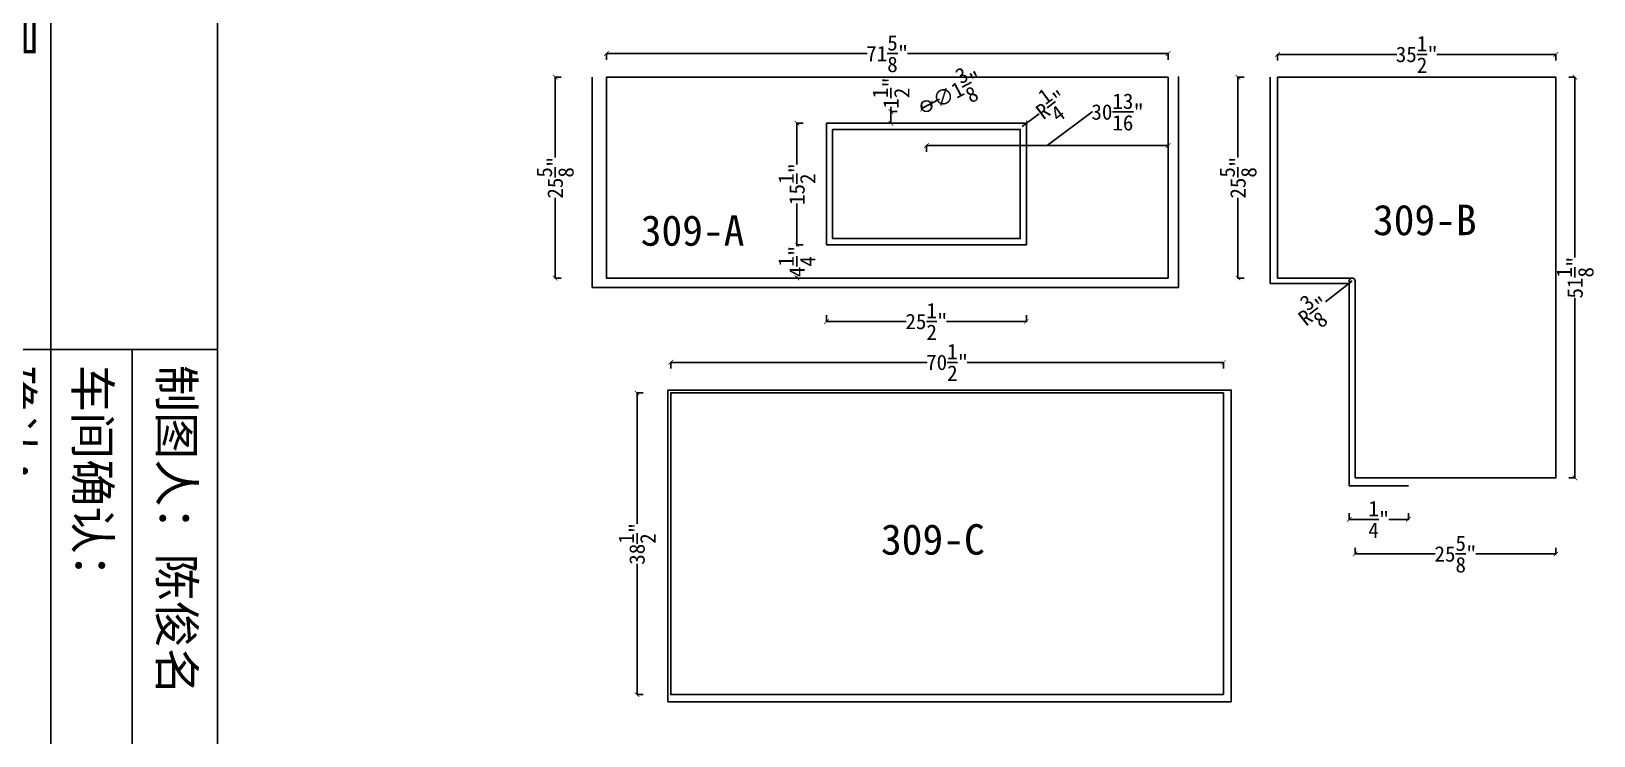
# Model space of a CAD drawing. Header units: millimetres. Extents: x 3183 to 64783, y -8707 to 2293.
# Drawn here: x 34257 to 39320, y -3792 to -1509 of the extents above; entities that cross this region are included whole.
import ezdxf
from ezdxf.lldxf.tags import DXFTag

# ---------------------------------------------------------------- set-up
doc = ezdxf.new("R2010")
doc.units = ezdxf.units.MM
for name, color, linetype in [('大样', 3, 'Continuous'), ('标注', 1, 'Continuous'), ('框', 4, 'Continuous'), ('编号', 6, 'Continuous')]:
    doc.layers.add(name, color=color, linetype=linetype)
doc.styles.get("Standard").update_dxf_attribs({"font": 'arial.ttf'})
doc.styles.add('样式 1', font='NSimSun.ttf')
tags = doc.linetypes.add('MB', pattern='A,0.5,-0.2,["MB",Standard,S=0.1,R=0,X=-0.1,Y=-0.05],-0.2', length=0.9).pattern_tags.tags
tags[6] = DXFTag(74, 10)
doc.linetypes.add('ZIGZAG', pattern='A,0.00254,-5.08,[131,ltypeshp.shx,S=5.08,R=0,X=-5.08,Y=0],-10.16,[131,ltypeshp.shx,S=5.08,R=180,X=5.08,Y=0],-5.08', length=20.32254)
doc.dimstyles.new('英寸', dxfattribs={"dimtxt": 50, "dimasz": 15, "dimexe": 1, "dimexo": 0.5, "dimtad": 0, "dimdec": 4, "dimlfac": 0.03937, "dimlunit": 5, "dimtxsty": '样式 1', "dimblk": 'ARCHTICK', "dimcen": 2.5, "dimclrt": 1, "dimadec": 0, "dimazin": 0, "dimtfac": 1, "dimtdec": 4, "dimtmove": 0, "dimatfit": 3, "dimfxl": 20, "dimfxlon": 1, "dimtolj": 1, "dimarcsym": 0})

# ---------------------------------------------------------------- blocks, each defined once
blk = doc.blocks.new('框')
for p, q in [((20795, -6593.4), (20795, -7291.7)), ((20795, -6844.9), (26301.7, -6844.9)), ((19174.7, -7084.3), (24363.8, -7084.3))]:
    blk.add_line(p, q)
at = {"layer": '框'}
blk.add_line((16501.7, -6593.4), (26301.7, -6593.4), dxfattribs=at)
at = {"layer": '框', "style": '样式 1'}
for tag, p in [('制图人：', (20840.1, -6764.8)), ('出图日期：', (22426.6, -6767.5)), ('图号：', (24401.3, -6776.7)), ('工程名称：', (19243.4, -6892.1)), ('车间确认：', (20840.1, -7012.5)), ('出货日期：', (22426.6, -7010.9)), ('工程编号：', (24384.7, -7131.5)), ('位置：', (19243.4, -7239.7)), ('确认：', (20840.1, -7240)), ('单位：', (22426.6, -7248.8))]:
    blk.add_attdef(tag, p, '', height=101.9, dxfattribs=at)
blk = doc.blocks.new('_ArchTick')
at = {"color": 0, "linetype": 'ByBlock', "const_width": 0.15}
blk.add_lwpolyline([(-0.5, -0.5), (0.5, 0.5)], dxfattribs=at)
blk = doc.blocks.new('*D426')
at = {"layer": 'Defpoints', "color": 0, "transparency": 16777216}
for p in [(37940.2, -1879.1), (37157.6, -2200.4), (37940.2, -2200.4)]:
    blk.add_point(p, dxfattribs=at)
at = {"layer": '标注', "color": 0, "lineweight": -2, "transparency": 16777216}
for p, q in [((37548.9, -1879.1), (37694.8, -1770.2)), ((37694.8, -1770.2), (37696.1, -1770.2)), ((37157.6, -1899.1), (37157.6, -1878.1)), ((37157.6, -1879.1), (37940.2, -1879.1)), ((37940.2, -1899.1), (37940.2, -1878.1))]:
    blk.add_line(p, q, dxfattribs=at)
at = {"layer": '标注', "color": 0, "lineweight": -2, "transparency": 16777216, "xscale": 15, "yscale": 15, "zscale": 15, "rotation": 180}
blk.add_blockref('_ArchTick', (37157.6, -1879.1), dxfattribs=at)
at = {"layer": '标注', "color": 0, "lineweight": -2, "transparency": 16777216, "xscale": 15, "yscale": 15, "zscale": 15}
blk.add_blockref('_ArchTick', (37940.2, -1879.1), dxfattribs=at)
at = {"layer": '标注', "color": 1, "transparency": 16777216, "insert": (37777, -1770.2), "char_height": 50, "attachment_point": 5, "style": '样式 1'}
blk.add_mtext('\\A1;30{\\H1x;\\S13/16;}"', dxfattribs=at)
blk = doc.blocks.new('*D427')
at = {"layer": 'Defpoints', "color": 0, "transparency": 16777216}
for p in [(37940.2, -1581), (36120.9, -1657.4), (37940.2, -1657.4)]:
    blk.add_point(p, dxfattribs=at)
at = {"layer": '标注', "color": 0, "lineweight": -2, "transparency": 16777216}
for p, q in [((36120.9, -1601), (36120.9, -1580)), ((36120.9, -1581), (36965.4, -1581)), ((37940.2, -1581), (37095.7, -1581)), ((37940.2, -1601), (37940.2, -1580))]:
    blk.add_line(p, q, dxfattribs=at)
at = {"layer": '标注', "color": 0, "lineweight": -2, "transparency": 16777216, "xscale": 15, "yscale": 15, "zscale": 15, "rotation": 180}
blk.add_blockref('_ArchTick', (36120.9, -1581), dxfattribs=at)
at = {"layer": '标注', "color": 0, "lineweight": -2, "transparency": 16777216, "xscale": 15, "yscale": 15, "zscale": 15}
blk.add_blockref('_ArchTick', (37940.2, -1581), dxfattribs=at)
at = {"layer": '标注', "color": 1, "transparency": 16777216, "insert": (37030.6, -1581), "char_height": 50, "attachment_point": 5, "style": '样式 1'}
blk.add_mtext('\\A1;71{\\H1x;\\S5/8;}"', dxfattribs=at)
blk = doc.blocks.new('*D428')
at = {"layer": 'Defpoints', "color": 0, "transparency": 16777216}
for p in [(36331.6, -1657.4), (35954.6, -2308.3), (36358.4, -2308.3)]:
    blk.add_point(p, dxfattribs=at)
at = {"layer": '标注', "color": 0, "lineweight": -2, "transparency": 16777216}
for p, q in [((35974.6, -1657.4), (35953.6, -1657.4)), ((35954.6, -1657.4), (35954.6, -1917.3)), ((35954.6, -2308.3), (35954.6, -2048.4)), ((35974.6, -2308.3), (35953.6, -2308.3))]:
    blk.add_line(p, q, dxfattribs=at)
at = {"layer": '标注', "color": 0, "lineweight": -2, "transparency": 16777216, "xscale": 15, "yscale": 15, "zscale": 15}
for p, rotation in [((35954.6, -1657.4), 90), ((35954.6, -2308.3), 270)]:
    blk.add_blockref('_ArchTick', p, dxfattribs=dict(at, rotation=rotation))
at = {"layer": '标注', "color": 1, "transparency": 16777216, "insert": (35954.6, -1982.9), "char_height": 50, "attachment_point": 5, "rotation": 90, "style": '样式 1'}
blk.add_mtext('\\A1;25{\\H1x;\\S5/8;}"', dxfattribs=at)
blk = doc.blocks.new('*D429')
at = {"layer": 'Defpoints', "color": 0, "transparency": 16777216}
for p in [(36737.9, -1806.7), (37026.5, -1806.7), (37026.5, -2200.4)]:
    blk.add_point(p, dxfattribs=at)
at = {"layer": '标注', "color": 0, "lineweight": -2, "transparency": 16777216}
for p, q in [((36757.9, -1806.7), (36736.9, -1806.7)), ((36737.9, -1806.7), (36737.9, -1940.6)), ((36737.9, -2200.4), (36737.9, -2066.4)), ((36757.9, -2200.4), (36736.9, -2200.4))]:
    blk.add_line(p, q, dxfattribs=at)
at = {"layer": '标注', "color": 0, "lineweight": -2, "transparency": 16777216, "xscale": 15, "yscale": 15, "zscale": 15}
for p, rotation in [((36737.9, -1806.7), 90), ((36737.9, -2200.4), 270)]:
    blk.add_blockref('_ArchTick', p, dxfattribs=dict(at, rotation=rotation))
at = {"layer": '标注', "color": 1, "transparency": 16777216, "insert": (36737.9, -2003.5), "char_height": 50, "attachment_point": 5, "rotation": 90, "style": '样式 1'}
blk.add_mtext('\\A1;15{\\H1x;\\S1/2;}"', dxfattribs=at)
blk = doc.blocks.new('*D430')
at = {"layer": 'Defpoints', "color": 0, "transparency": 16777216}
for p in [(36833.7, -1967.8), (37481.4, -2003.5), (37481.4, -2449)]:
    blk.add_point(p, dxfattribs=at)
at = {"layer": '标注', "color": 0, "lineweight": -2, "transparency": 16777216}
for p, q in [((36833.7, -2429), (36833.7, -2450)), ((37481.4, -2429), (37481.4, -2450)), ((36833.7, -2449), (37092.4, -2449)), ((37481.4, -2449), (37222.7, -2449))]:
    blk.add_line(p, q, dxfattribs=at)
at = {"layer": '标注', "color": 0, "lineweight": -2, "transparency": 16777216, "xscale": 15, "yscale": 15, "zscale": 15, "rotation": 180}
blk.add_blockref('_ArchTick', (36833.7, -2449), dxfattribs=at)
at = {"layer": '标注', "color": 0, "lineweight": -2, "transparency": 16777216, "xscale": 15, "yscale": 15, "zscale": 15}
blk.add_blockref('_ArchTick', (37481.4, -2449), dxfattribs=at)
at = {"layer": '标注', "color": 1, "transparency": 16777216, "insert": (37157.6, -2449), "char_height": 50, "attachment_point": 5, "style": '样式 1'}
blk.add_mtext('\\A1;25{\\H1x;\\S1/2;}"', dxfattribs=at)
blk = doc.blocks.new('*D431')
at = {"layer": 'Defpoints', "color": 0, "transparency": 16777216}
for p in [(36940.9, -2200.4), (36737.9, -2308.3), (36940.9, -2308.3)]:
    blk.add_point(p, dxfattribs=at)
at = {"layer": '标注', "color": 0, "lineweight": -2, "transparency": 16777216}
for p, q in [((36757.9, -2200.4), (36736.9, -2200.4)), ((36737.9, -2200.4), (36737.9, -2205)), ((36757.9, -2308.3), (36736.9, -2308.3)), ((36737.9, -2308.3), (36737.9, -2303.7))]:
    blk.add_line(p, q, dxfattribs=at)
at = {"layer": '标注', "color": 0, "lineweight": -2, "transparency": 16777216, "xscale": 15, "yscale": 15, "zscale": 15}
for p, rotation in [((36737.9, -2200.4), 90), ((36737.9, -2308.3), 270)]:
    blk.add_blockref('_ArchTick', p, dxfattribs=dict(at, rotation=rotation))
at = {"layer": '标注', "color": 1, "transparency": 16777216, "insert": (36737.9, -2254.3), "char_height": 50, "attachment_point": 5, "rotation": 90, "style": '样式 1'}
blk.add_mtext('\\A1;4{\\H1x;\\S1/4;}"', dxfattribs=at)
blk = doc.blocks.new('*D432')
at = {"layer": 'Defpoints', "color": 0, "transparency": 16777216}
for p in [(37042.6, -1768.6), (37157.6, -1768.6), (37157.6, -1806.7)]:
    blk.add_point(p, dxfattribs=at)
at = {"layer": '标注', "color": 0, "lineweight": -2, "transparency": 16777216}
for p, q in [((37062.6, -1768.6), (37041.6, -1768.6)), ((37042.6, -1768.6), (37042.6, -1753.6)), ((37042.6, -1806.7), (37042.6, -1768.6)), ((37062.6, -1806.7), (37041.6, -1806.7))]:
    blk.add_line(p, q, dxfattribs=at)
at = {"layer": '标注', "color": 0, "lineweight": -2, "transparency": 16777216, "xscale": 15, "yscale": 15, "zscale": 15}
for p, rotation in [((37042.6, -1768.6), 90), ((37042.6, -1806.7), 270)]:
    blk.add_blockref('_ArchTick', p, dxfattribs=dict(at, rotation=rotation))
at = {"layer": '标注', "color": 1, "transparency": 16777216, "insert": (37042.6, -1708.5), "char_height": 50, "attachment_point": 5, "rotation": 90, "style": '样式 1'}
blk.add_mtext('\\A1;1{\\H1x;\\S1/2;}"', dxfattribs=at)
blk = doc.blocks.new('*D433')
at = {"layer": 'Defpoints', "color": 0, "transparency": 16777216}
for p in [(37142.1, -1759.3), (37173, -1742.9)]:
    blk.add_point(p, dxfattribs=at)
at = {"layer": '标注', "color": 0, "lineweight": -2, "transparency": 16777216}
for p in [(37142.1, -1759.3), (37199.5, -1728.9)]:
    blk.add_line(p, (37173, -1742.9), dxfattribs=at)
at = {"layer": '标注', "color": 0, "lineweight": -2, "transparency": 16777216, "xscale": 15, "yscale": 15, "zscale": 15}
for p, rotation in [((37142.1, -1759.3), 27.88319878332198), ((37173, -1742.9), 207.883198783322)]:
    blk.add_blockref('_ArchTick', p, dxfattribs=dict(at, rotation=rotation))
at = {"layer": '标注', "color": 1, "transparency": 16777216, "insert": (37258.1, -1697.9), "char_height": 50, "attachment_point": 5, "rotation": 27.8832, "style": '样式 1'}
blk.add_mtext('\\A1;∅1{\\H1x;\\S3/8;}"', dxfattribs=at)
blk = doc.blocks.new('*D434')
at = {"layer": 'Defpoints', "color": 0, "transparency": 16777216}
for p in [(37467.4, -1817), (37481.4, -1806.7)]:
    blk.add_point(p, dxfattribs=at)
at = {"layer": '标注', "color": 0, "lineweight": -2, "transparency": 16777216}
for p in [(37467.4, -1817), (37522.6, -1776.2)]:
    blk.add_line(p, (37481.4, -1806.7), dxfattribs=at)
at = {"layer": '标注', "color": 0, "lineweight": -2, "transparency": 16777216, "xscale": 15, "yscale": 15, "zscale": 15, "rotation": 216.4564858521697}
blk.add_blockref('_ArchTick', (37481.4, -1806.7), dxfattribs=at)
at = {"layer": '标注', "color": 1, "transparency": 16777216, "insert": (37562.4, -1746.8), "char_height": 50, "attachment_point": 5, "rotation": 36.4565, "style": '样式 1'}
blk.add_mtext('\\A1;R\\S1/4;"', dxfattribs=at)
blk = doc.blocks.new('*D435')
at = {"layer": 'Defpoints', "color": 0, "transparency": 16777216}
for p in [(39197, -1583.5), (38295.3, -1657.4), (39197, -1657.4)]:
    blk.add_point(p, dxfattribs=at)
at = {"layer": '标注', "color": 0, "lineweight": -2, "transparency": 16777216}
for p, q in [((38295.3, -1603.5), (38295.3, -1582.5)), ((38295.3, -1583.5), (38681.3, -1583.5)), ((39197, -1583.5), (38811, -1583.5)), ((39197, -1603.5), (39197, -1582.5))]:
    blk.add_line(p, q, dxfattribs=at)
at = {"layer": '标注', "color": 0, "lineweight": -2, "transparency": 16777216, "xscale": 15, "yscale": 15, "zscale": 15, "rotation": 180}
blk.add_blockref('_ArchTick', (38295.3, -1583.5), dxfattribs=at)
at = {"layer": '标注', "color": 0, "lineweight": -2, "transparency": 16777216, "xscale": 15, "yscale": 15, "zscale": 15}
blk.add_blockref('_ArchTick', (39197, -1583.5), dxfattribs=at)
at = {"layer": '标注', "color": 1, "transparency": 16777216, "insert": (38746.2, -1583.5), "char_height": 50, "attachment_point": 5, "style": '样式 1'}
blk.add_mtext('\\A1;35{\\H1x;\\S1/2;}"', dxfattribs=at)
blk = doc.blocks.new('*D436')
at = {"layer": 'Defpoints', "color": 0, "transparency": 16777216}
for p in [(39197, -1657.4), (39197, -2956), (39258.7, -2956)]:
    blk.add_point(p, dxfattribs=at)
at = {"layer": '标注', "color": 0, "lineweight": -2, "transparency": 16777216}
for p, q in [((39238.7, -1657.4), (39259.7, -1657.4)), ((39258.7, -1657.4), (39258.7, -2241.4)), ((39258.7, -2956), (39258.7, -2372)), ((39238.7, -2956), (39259.7, -2956))]:
    blk.add_line(p, q, dxfattribs=at)
at = {"layer": '标注', "color": 0, "lineweight": -2, "transparency": 16777216, "xscale": 15, "yscale": 15, "zscale": 15}
for p, rotation in [((39258.7, -1657.4), 90), ((39258.7, -2956), 270)]:
    blk.add_blockref('_ArchTick', p, dxfattribs=dict(at, rotation=rotation))
at = {"layer": '标注', "color": 1, "transparency": 16777216, "insert": (39258.7, -2306.7), "char_height": 50, "attachment_point": 5, "rotation": 90, "style": '样式 1'}
blk.add_mtext('\\A1;51{\\H1x;\\S1/8;}"', dxfattribs=at)
blk = doc.blocks.new('*D437')
at = {"layer": 'Defpoints', "color": 0, "transparency": 16777216}
for p in [(38295.3, -1657.4), (38166.8, -2308.3), (38295.3, -2308.3)]:
    blk.add_point(p, dxfattribs=at)
at = {"layer": '标注', "color": 0, "lineweight": -2, "transparency": 16777216}
for p, q in [((38186.8, -1657.4), (38165.8, -1657.4)), ((38166.8, -1657.4), (38166.8, -1917.3)), ((38166.8, -2308.3), (38166.8, -2048.4)), ((38186.8, -2308.3), (38165.8, -2308.3))]:
    blk.add_line(p, q, dxfattribs=at)
at = {"layer": '标注', "color": 0, "lineweight": -2, "transparency": 16777216, "xscale": 15, "yscale": 15, "zscale": 15}
for p, rotation in [((38166.8, -1657.4), 90), ((38166.8, -2308.3), 270)]:
    blk.add_blockref('_ArchTick', p, dxfattribs=dict(at, rotation=rotation))
at = {"layer": '标注', "color": 1, "transparency": 16777216, "insert": (38166.8, -1982.9), "char_height": 50, "attachment_point": 5, "rotation": 90, "style": '样式 1'}
blk.add_mtext('\\A1;25{\\H1x;\\S5/8;}"', dxfattribs=at)
blk = doc.blocks.new('*D438')
at = {"layer": 'Defpoints', "color": 0, "transparency": 16777216}
for p in [(38546.1, -2956), (39197, -2956), (38546.1, -3202.4)]:
    blk.add_point(p, dxfattribs=at)
at = {"layer": '标注', "color": 0, "lineweight": -2, "transparency": 16777216}
for p, q in [((38546.1, -3182.4), (38546.1, -3203.4)), ((39197, -3182.4), (39197, -3203.4)), ((38546.1, -3202.4), (38806, -3202.4)), ((39197, -3202.4), (38937.1, -3202.4))]:
    blk.add_line(p, q, dxfattribs=at)
at = {"layer": '标注', "color": 0, "lineweight": -2, "transparency": 16777216, "xscale": 15, "yscale": 15, "zscale": 15, "rotation": 180}
blk.add_blockref('_ArchTick', (38546.1, -3202.4), dxfattribs=at)
at = {"layer": '标注', "color": 0, "lineweight": -2, "transparency": 16777216, "xscale": 15, "yscale": 15, "zscale": 15}
blk.add_blockref('_ArchTick', (39197, -3202.4), dxfattribs=at)
at = {"layer": '标注', "color": 1, "transparency": 16777216, "insert": (38871.6, -3202.4), "char_height": 50, "attachment_point": 5, "style": '样式 1'}
blk.add_mtext('\\A1;25{\\H1x;\\S5/8;}"', dxfattribs=at)
blk = doc.blocks.new('*D439')
at = {"layer": 'Defpoints', "color": 0, "transparency": 16777216}
for p in [(38527.5, -2981.2), (38719.1, -2981.2), (38719.1, -3090.4)]:
    blk.add_point(p, dxfattribs=at)
at = {"layer": '标注', "color": 0, "lineweight": -2, "transparency": 16777216}
for p, q in [((38527.5, -3070.4), (38527.5, -3091.4)), ((38719.1, -3070.4), (38719.1, -3091.4)), ((38527.5, -3090.4), (38590.5, -3090.4)), ((38719.1, -3090.4), (38656, -3090.4))]:
    blk.add_line(p, q, dxfattribs=at)
at = {"layer": '标注', "color": 0, "lineweight": -2, "transparency": 16777216, "xscale": 15, "yscale": 15, "zscale": 15, "rotation": 180}
blk.add_blockref('_ArchTick', (38527.5, -3090.4), dxfattribs=at)
at = {"layer": '标注', "color": 0, "lineweight": -2, "transparency": 16777216, "xscale": 15, "yscale": 15, "zscale": 15}
blk.add_blockref('_ArchTick', (38719.1, -3090.4), dxfattribs=at)
at = {"layer": '标注', "color": 1, "transparency": 16777216, "insert": (38623.3, -3090.4), "char_height": 50, "attachment_point": 5, "style": '样式 1'}
blk.add_mtext('\\A1;\\S1/4;"', dxfattribs=at)
blk = doc.blocks.new('*D440')
at = {"layer": 'Defpoints', "color": 0, "transparency": 16777216}
for p in [(38120, -2581.5), (36329.3, -3007.5), (38120, -3065.4)]:
    blk.add_point(p, dxfattribs=at)
at = {"layer": '标注', "color": 0, "lineweight": -2, "transparency": 16777216}
for p, q in [((36329.3, -2601.5), (36329.3, -2580.5)), ((36329.3, -2581.5), (37159.9, -2581.5)), ((38120, -2581.5), (37289.3, -2581.5)), ((38120, -2601.5), (38120, -2580.5))]:
    blk.add_line(p, q, dxfattribs=at)
at = {"layer": '标注', "color": 0, "lineweight": -2, "transparency": 16777216, "xscale": 15, "yscale": 15, "zscale": 15, "rotation": 180}
blk.add_blockref('_ArchTick', (36329.3, -2581.5), dxfattribs=at)
at = {"layer": '标注', "color": 0, "lineweight": -2, "transparency": 16777216, "xscale": 15, "yscale": 15, "zscale": 15}
blk.add_blockref('_ArchTick', (38120, -2581.5), dxfattribs=at)
at = {"layer": '标注', "color": 1, "transparency": 16777216, "insert": (37224.6, -2581.5), "char_height": 50, "attachment_point": 5, "style": '样式 1'}
blk.add_mtext('\\A1;70{\\H1x;\\S1/2;}"', dxfattribs=at)
blk = doc.blocks.new('*D441')
at = {"layer": 'Defpoints', "color": 0, "transparency": 16777216}
for p in [(36496.2, -2680.7), (36219.9, -3658.4), (36517.1, -3658.4)]:
    blk.add_point(p, dxfattribs=at)
at = {"layer": '标注', "color": 0, "lineweight": -2, "transparency": 16777216}
for p, q in [((36239.9, -2680.7), (36218.9, -2680.7)), ((36219.9, -2680.7), (36219.9, -3104.7)), ((36219.9, -3658.4), (36219.9, -3234.4)), ((36239.9, -3658.4), (36218.9, -3658.4))]:
    blk.add_line(p, q, dxfattribs=at)
at = {"layer": '标注', "color": 0, "lineweight": -2, "transparency": 16777216, "xscale": 15, "yscale": 15, "zscale": 15}
for p, rotation in [((36219.9, -2680.7), 90), ((36219.9, -3658.4), 270)]:
    blk.add_blockref('_ArchTick', p, dxfattribs=dict(at, rotation=rotation))
at = {"layer": '标注', "color": 1, "transparency": 16777216, "insert": (36219.9, -3169.5), "char_height": 50, "attachment_point": 5, "rotation": 90, "style": '样式 1'}
blk.add_mtext('\\A1;38{\\H1x;\\S1/2;}"', dxfattribs=at)
blk = doc.blocks.new('*D452')
at = {"layer": 'Defpoints', "color": 0, "transparency": 16777216}
for p in [(38529.1, -2323.7), (38536.6, -2317.8)]:
    blk.add_point(p, dxfattribs=at)
at = {"layer": '标注', "color": 0, "lineweight": -2, "transparency": 16777216}
for p in [(38450.2, -2385.4), (38536.6, -2317.8)]:
    blk.add_line(p, (38529.1, -2323.7), dxfattribs=at)
blk.add_arc((38536.6, -2317.8), 9.53, 93.0077, 224.0421, dxfattribs=at)
at = {"layer": '标注', "color": 0, "lineweight": -2, "transparency": 16777216, "xscale": 15, "yscale": 15, "zscale": 15, "rotation": 38.02682198403967}
blk.add_blockref('_ArchTick', (38529.1, -2323.7), dxfattribs=at)
at = {"layer": '标注', "color": 1, "transparency": 16777216, "insert": (38412.1, -2415.2), "char_height": 50, "attachment_point": 5, "rotation": 38.0268, "style": '样式 1'}
blk.add_mtext('\\A1;R{\\H1x;\\S3/8;}"', dxfattribs=at)

msp = doc.modelspace()

# ---------------------------------------------------------------- linework, layer by layer
for points in [[(37940.21148, -2308.30812), (36120.93648, -2308.30812), (36120.93648, -1657.43312), (37940.21148, -1657.43312)], [(36833.72348, -2200.35812), (36833.72348, -1806.65812), (37481.42348, -1806.65812), (37481.42348, -2200.35812)], [(38119.96771, -3658.38414), (38119.96771, -2680.68414), (36329.26771, -2680.68414), (36329.26771, -3658.38414)]]:
    msp.add_lwpolyline(points, close=True)
msp.add_lwpolyline([(38546.1252, -2956.00812), (39197.0002, -2956.00812), (39197.0002, -1657.43312), (38295.3002, -1657.43312), (38295.3002, -2308.30812), (38536.6002, -2308.30812, -0.4142135624), (38546.1252, -2317.83312)], format="xyb", close=True)
msp.add_circle((37157.57348, -1751.09562), 17.4625)
at = {"layer": '大样', "linetype": 'MB', "ltscale": 400}
msp.add_line((38145.30718, -3681.61919), (36320.14014, -3681.61919), dxfattribs=at)
at = {"layer": '大样', "linetype": 'ZIGZAG', "ltscale": 5}
for points in [[(36074.60125, -1657.43312), (36074.60125, -2338.85823), (37974.24044, -2338.85823), (37974.24044, -1655.72447)], [(38270.9759, -1657.43312), (38270.9759, -2325.58024), (38527.51272, -2325.58024), (38527.51272, -2981.20789), (38719.06442, -2981.20789)], [(36320.14014, -3681.61919), (36320.14014, -2671.43486), (38145.30718, -2671.43486), (38145.30718, -3681.61919)]]:
    msp.add_lwpolyline(points, dxfattribs=at)
msp.add_lwpolyline([(36853.72348, -1826.65812), (37461.42348, -1826.65812), (37461.42348, -2180.35812), (36853.72348, -2180.35812)], close=True, dxfattribs=at)

# ---------------------------------------------------------------- block references
at = {"layer": '框'}
ref = msp.add_blockref('框', (42113.73076, 20334.46211), dxfattribs=dict(at, xscale=1.1, yscale=1.1, zscale=1.1, rotation=270))
ref.add_attrib('确认：', '确认：', (34149.76545, -2589.67665), dxfattribs={"height": 112.081678, "rotation": 270, "style": '样式 1'})
ref.add_attrib('车间确认：', '车间确认：', (34399.934, -2589.67665), dxfattribs={"height": 112.081678, "rotation": 270, "style": '样式 1'})
ref.add_attrib('制图人：', '制图人：陈俊名', (34672.42278, -2589.67665), dxfattribs={"height": 112.081678, "rotation": 270, "style": '样式 1'})
ref.add_attrib('位置：', '位置：三层', (34150.11214, -833.3053), dxfattribs={"height": 112.081678, "rotation": 270, "style": '样式 1'})

# ---------------------------------------------------------------- texts
at = {"layer": '编号', "style": '样式 1'}
for s, p in [('309-B', (38604.14225, -2169.41664)), ('309-A', (36231.92203, -2203.62455)), ('309-C', (37010.31682, -3204.82319))]:
    msp.add_text(s, height=98.784974, dxfattribs=at).set_placement(p)

# ---------------------------------------------------------------- dimensions: what is measured, and where the dimension line sits
at = {"layer": '标注'}
for base, p1, p2, picture, middle in [((37940.21148, -1580.99816), (36120.93648, -1657.43312), (37940.21148, -1657.43312), '*D427', (37030.57398, -1580.99816)), ((39197.0002, -1583.532), (38295.3002, -1657.43312), (39197.0002, -1657.43312), '*D435', (38746.1502, -1583.532)), ((37481.42348, -2448.96161), (36833.72348, -1967.76562), (37481.42348, -2003.50812), '*D430', (37157.57348, -2448.96161)), ((38119.96771, -2581.48775), (36329.26771, -3007.49041), (38119.96771, -3065.3735), '*D440', (37224.61771, -2581.48775)), ((38546.1252, -3202.42073), (39197.0002, -2956.00812), (38546.1252, -2956.00812), '*D438', (38871.5627, -3202.42073))]:
    dim = msp.add_linear_dim(base=base, p1=p1, p2=p2, dimstyle='英寸', override={"dimpost": '"'}, dxfattribs=at)
    dim.commit()
    dim.dimension.update_dxf_attribs({"geometry": picture, "text_midpoint": middle})
dim = msp.add_diameter_dim_2p(p1=(37142.13833, -1759.26232), p2=(37173.00863, -1742.92892), dimstyle='英寸', override={"dimpost": '"'}, dxfattribs=at)
dim.commit()
dim.dimension.update_dxf_attribs({"geometry": '*D433', "text_midpoint": (37258.09971, -1697.90746)})
for base, p1, p2, picture, middle in [((35954.58723, -2308.30812), (36331.61946, -1657.43312), (36358.35957, -2308.30812), '*D428', (35954.58723, -1982.87062)), ((37042.61696, -1768.55812), (37157.57348, -1806.65812), (37157.57348, -1768.55812), '*D432', (37042.61696, -1708.51971)), ((38166.84151, -2308.30812), (38295.3002, -1657.43312), (38295.3002, -2308.30812), '*D437', (38166.84151, -1982.87062)), ((39258.72948, -2956.00812), (39197.0002, -1657.43312), (39197.0002, -2956.00812), '*D436', (39258.72948, -2306.72062)), ((36737.94462, -1806.65812), (37026.51397, -2200.35812), (37026.51397, -1806.65812), '*D429', (36737.94462, -2003.50812)), ((36737.94462, -2308.30812), (36940.94956, -2200.35812), (36940.94956, -2308.30812), '*D431', (36737.94462, -2254.33312)), ((36219.85618, -3658.38414), (36496.19536, -2680.68414), (36517.07112, -3658.38414), '*D441', (36219.85618, -3169.53414))]:
    dim = msp.add_linear_dim(base=base, p1=p1, p2=p2, angle=90, dimstyle='英寸', override={"dimpost": '"'}, dxfattribs=at)
    dim.commit()
    dim.dimension.update_dxf_attribs({"geometry": picture, "text_midpoint": middle})
dim = msp.add_radius_dim(center=(37467.37824, -1817.03455), mpoint=(37481.42348, -1806.65812), text='R\\S1/4;"', dimstyle='英寸', override={"dimpost": '"'}, dxfattribs=at)
dim.commit()
dim.dimension.update_dxf_attribs({"geometry": '*D434', "text_midpoint": (37562.44824, -1746.79812), "dimtype": 164})
dim = msp.add_linear_dim(base=(37940.21148, -1879.07326), p1=(37157.57348, -2200.35812), p2=(37940.21148, -2200.35812), dimstyle='英寸', override={"dimpost": '"', "dimtmove": 1}, dxfattribs=at)
dim.commit()
dim.dimension.update_dxf_attribs({"geometry": '*D426', "text_midpoint": (37696.69666, -1770.20094), "dimtype": 160})
dim = msp.add_radius_dim(center=(38536.6002, -2317.83312), mpoint=(38529.09714, -2323.70081), dimstyle='英寸', override={"dimpost": '"'}, dxfattribs=at)
dim.commit()
dim.dimension.update_dxf_attribs({"geometry": '*D452', "text_midpoint": (38412.10428, -2415.19389), "dimtype": 164})
dim = msp.add_linear_dim(base=(38719.06442, -3090.42573), p1=(38527.51272, -2981.20789), p2=(38719.06442, -2981.20789), text='\\S1/4;"', dimstyle='英寸', override={"dimpost": '"'}, dxfattribs=at)
dim.commit()
dim.dimension.update_dxf_attribs({"geometry": '*D439', "text_midpoint": (38623.28857, -3090.42573)})

doc.saveas('drawing.dxf')
